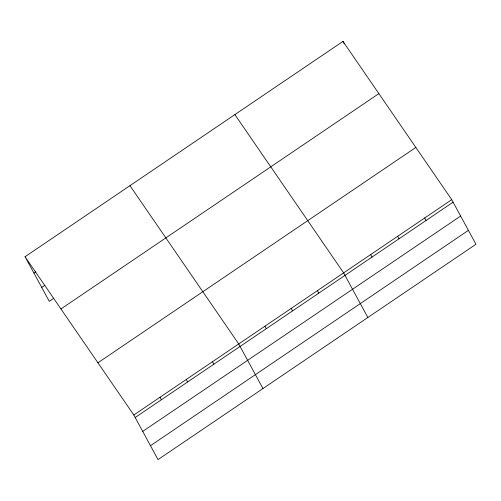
<?xml version="1.0" encoding="UTF-8"?>
<svg xmlns="http://www.w3.org/2000/svg" width="501" height="501" viewBox="0 0 501 501"><rect width="100%" height="100%" fill="white"/><g stroke="black" fill="none" stroke-linecap="round" stroke-linejoin="round"><path stroke-width="0.75" d="M25.05 256.731L342.972 41.389L451.733 199.667L475.95 244.269L158.028 459.611L133.811 415.01L25.05 256.731L49.267 301.333L53.745 298.295M33.949 273.12L35.865 271.824M41.721 287.436L44.921 285.269M60.94 308.967L378.862 93.624M97.92 362.78L415.843 147.438M133.811 415.01L451.733 199.667M135.17 417.508L453.092 202.166M142.71 431.399L460.632 216.056M150.482 445.715L468.404 230.372M234.881 114.604L343.642 272.888L367.853 317.484M129.966 185.671L238.726 343.949L262.944 388.544M342.972 41.389L344.331 43.888M424.71 217.973L426.069 220.471M397.688 236.278L399.04 238.77M370.665 254.583L372.018 257.076M317.415 290.655L318.768 293.148M291.181 308.416L292.54 310.914M264.954 326.182L266.313 328.681M212.499 361.716L213.852 364.208M186.272 379.482L187.625 381.975M160.038 397.249L161.397 399.742"/></g></svg>
